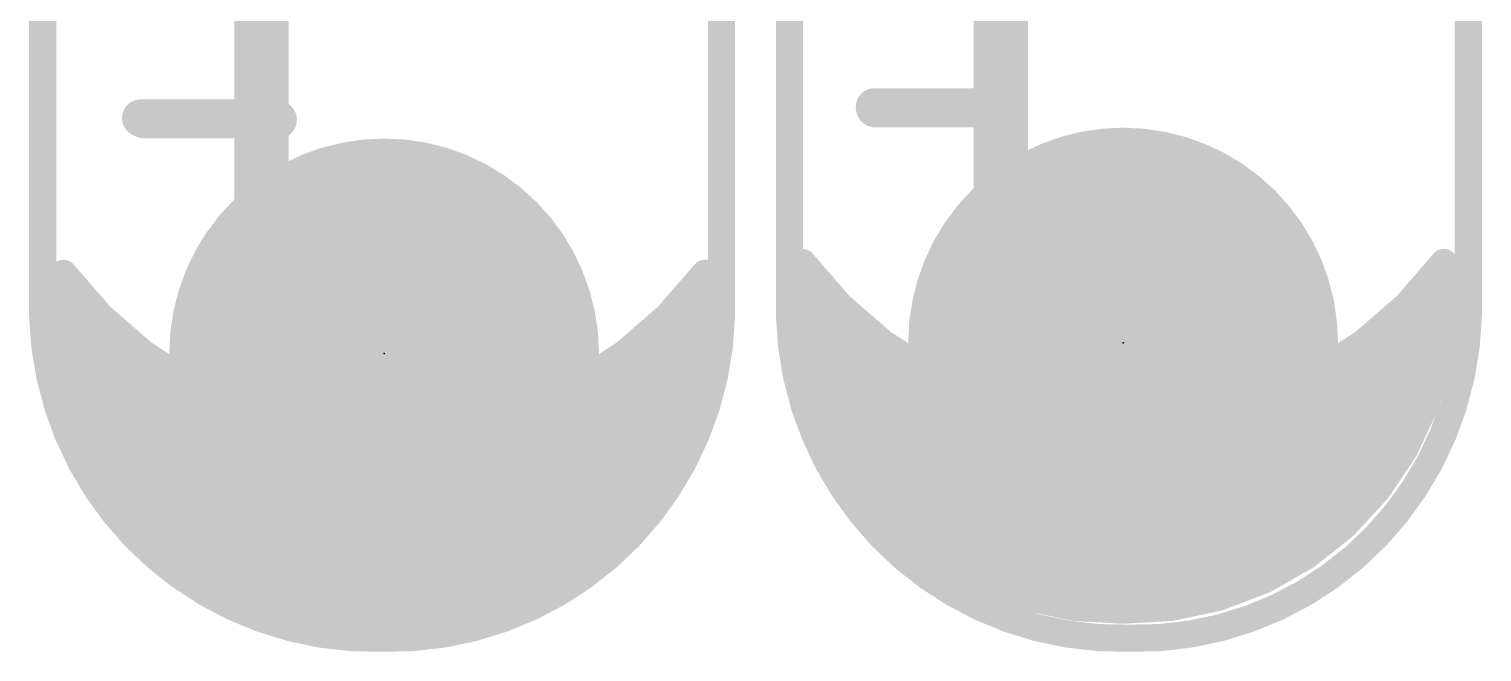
# Model space of a CAD drawing. Extents: x -26 to 81, y -13 to 14.
# Drawn here: x 12.72 to 23.59, y 0.87 to 5.53 of the extents above; entities that cross this region are included whole.
import ezdxf

# ---------------------------------------------------------------- set-up
doc = ezdxf.new("R2010")
doc.units = 0
for name, color, linetype in [('1', 12, 'CONTINUOUS'), ('16', 132, 'CONTINUOUS'), ('17', 110, 'CONTINUOUS'), ('20', 53, 'CONTINUOUS'), ('21', 41, 'CONTINUOUS'), ('22', 40, 'CONTINUOUS'), ('23', 53, 'CONTINUOUS')]:
    doc.layers.add(name, color=color, linetype=linetype)

# ---------------------------------------------------------------- blocks, each defined once
blk = doc.blocks.new('ROUNDP')
at = {"const_width": 0.5}
blk.add_lwpolyline([(0, -0.25, 1), (0, 0.25, 1), (0, -0.25)], format="xyb", dxfattribs=at)

msp = doc.modelspace()

# ---------------------------------------------------------------- linework, layer by layer
at = {"layer": '1'}
for points, const_width in [([(19.9882, 4.1012), (19.9882, 6.1239)], 0.4064), ([(14.456, 4.0225), (14.456, 6.0579)], 0.4064), ([(19.9882, 4.1012), (20.9042, 3.1852)], 0.4064), ([(14.456, 4.0225), (15.3746, 3.1039)], 0.4064), ([(12.9746, 3.7039), (12.9666, 3.341)], 0.2032), ([(13.2549, 3.3809), (12.9746, 3.7039)], 0.2032), ([(17.7746, 3.7039), (17.4943, 3.3809)], 0.2032), ([(17.7826, 3.341), (17.7746, 3.7039)], 0.2032), ([(18.5042, 3.7852), (18.4962, 3.4223)], 0.2032), ([(18.7845, 3.4622), (18.5042, 3.7852)], 0.2032), ([(23.3042, 3.7852), (23.0239, 3.4622)], 0.2032), ([(23.3122, 3.4223), (23.3042, 3.7852)], 0.2032), ([(12.9736, 3.6576), (13.0148, 3.6576)], 0.2032), ([(17.7345, 3.6576), (17.7756, 3.6576)], 0.2032), ([(18.5014, 3.6576), (18.6149, 3.6576)], 0.2032), ([(23.1935, 3.6576), (23.307, 3.6576)], 0.2032), ([(12.9691, 3.4544), (13.1912, 3.4544)], 0.2032), ([(13.5783, 3.1011), (13.2549, 3.3809)], 0.2032), ([(17.4943, 3.3809), (17.171, 3.1011)], 0.2032), ([(17.5581, 3.4544), (17.7801, 3.4544)], 0.2032), ([(18.4962, 3.4223), (18.5438, 3.0625)], 0.2032), ([(18.4969, 3.4544), (18.7935, 3.4544)], 0.2032), ([(19.1079, 3.1824), (18.7845, 3.4622)], 0.2032), ([(23.0239, 3.4622), (22.7005, 3.1824)], 0.2032), ([(23.0149, 3.4544), (23.3115, 3.4544)], 0.2032), ([(23.2646, 3.0625), (23.3122, 3.4223)], 0.2032), ([(12.9666, 3.341), (13.0142, 2.9812)], 0.2032), ([(17.735, 2.9812), (17.7826, 3.341)], 0.2032), ([(12.9785, 3.2512), (13.4049, 3.2512)], 0.2032), ([(17.3444, 3.2512), (17.7707, 3.2512)], 0.2032), ([(18.5189, 3.2512), (19.0284, 3.2512)], 0.2032), ([(19.4677, 2.9514), (19.1079, 3.1824)], 0.2032), ([(22.7005, 3.1824), (22.3407, 2.9514)], 0.2032), ([(22.78, 3.2512), (23.2895, 3.2512)], 0.2032), ([(13.9382, 2.8701), (13.5783, 3.1011)], 0.2032), ([(17.171, 3.1011), (16.8111, 2.8701)], 0.2032), ([(18.5438, 3.0625), (18.6459, 2.7142)], 0.2032), ([(23.1625, 2.7142), (23.2646, 3.0625)], 0.2032), ([(13.0054, 3.048), (13.6611, 3.048)], 0.2032), ([(13.0142, 2.9812), (13.1163, 2.6329)], 0.2032), ([(17.0882, 3.048), (17.7438, 3.048)], 0.2032), ([(17.633, 2.6329), (17.735, 2.9812)], 0.2032), ([(18.5481, 3.048), (19.3173, 3.048)], 0.2032), ([(19.8568, 2.7739), (19.4677, 2.9514)], 0.2032), ([(22.3407, 2.9514), (21.9516, 2.7739)], 0.2032), ([(22.4911, 3.048), (23.2603, 3.048)], 0.2032), ([(13.0542, 2.8448), (13.9937, 2.8448)], 0.2032), ([(14.3272, 2.6927), (13.9382, 2.8701)], 0.2032), ([(16.8111, 2.8701), (16.422, 2.6927)], 0.2032), ([(16.7555, 2.8448), (17.695, 2.8448)], 0.2032), ([(18.6076, 2.8448), (19.7015, 2.8448)], 0.2032), ([(22.1069, 2.8448), (23.2008, 2.8448)], 0.2032), ([(20.2671, 2.6536), (19.8568, 2.7739)], 0.2032), ([(21.9516, 2.7739), (21.5413, 2.6536)], 0.2032), ([(13.1137, 2.6416), (14.5013, 2.6416)], 0.2032), ([(13.1163, 2.6329), (13.2704, 2.3043)], 0.2032), ([(14.7375, 2.5723), (14.3272, 2.6927)], 0.2032), ([(16.422, 2.6927), (16.0117, 2.5723)], 0.2032), ([(16.2479, 2.6416), (17.6355, 2.6416)], 0.2032), ([(17.4789, 2.3043), (17.633, 2.6329)], 0.2032), ([(18.6459, 2.7142), (18.7999, 2.3856)], 0.2032), ([(18.6799, 2.6416), (20.3506, 2.6416)], 0.2032), ([(20.6904, 2.5928), (20.2671, 2.6536)], 0.2032), ([(21.5413, 2.6536), (21.118, 2.5928)], 0.2032), ([(21.4578, 2.6416), (23.1285, 2.6416)], 0.2032), ([(23.0085, 2.3856), (23.1625, 2.7142)], 0.2032), ([(15.1608, 2.5115), (14.7375, 2.5723)], 0.2032), ([(15.5884, 2.5115), (15.1608, 2.5115)], 0.2032), ([(16.0117, 2.5723), (15.5884, 2.5115)], 0.2032), ([(21.118, 2.5928), (20.6904, 2.5928)], 0.2032), ([(13.2075, 2.4384), (17.5418, 2.4384)], 0.2032), ([(18.7752, 2.4384), (23.0332, 2.4384)], 0.2032), ([(13.2704, 2.3043), (13.4729, 2.0031)], 0.2032), ([(17.2764, 2.0031), (17.4789, 2.3043)], 0.2032), ([(18.7999, 2.3856), (19.0025, 2.0844)], 0.2032), ([(22.8059, 2.0844), (23.0085, 2.3856)], 0.2032), ([(13.3168, 2.2352), (17.4324, 2.2352)], 0.2032), ([(18.901, 2.2352), (22.9074, 2.2352)], 0.2032), ([(19.0025, 2.0844), (19.2486, 1.8177)], 0.2032), ([(22.5598, 1.8177), (22.8059, 2.0844)], 0.2032), ([(13.4534, 2.032), (17.2958, 2.032)], 0.2032), ([(13.4729, 2.0031), (13.7191, 1.7364)], 0.2032), ([(17.0302, 1.7364), (17.2764, 2.0031)], 0.2032), ([(19.0508, 2.032), (22.7576, 2.032)], 0.2032), ([(13.6338, 1.8288), (17.1155, 1.8288)], 0.2032), ([(19.2384, 1.8288), (22.57, 1.8288)], 0.2032), ([(19.2486, 1.8177), (19.5327, 1.5917)], 0.2032), ([(22.2757, 1.5917), (22.5598, 1.8177)], 0.2032), ([(13.7191, 1.7364), (14.0031, 1.5105)], 0.2032), ([(16.7461, 1.5105), (17.0302, 1.7364)], 0.2032), ([(13.8584, 1.6256), (16.8909, 1.6256)], 0.2032), ([(19.4901, 1.6256), (22.3183, 1.6256)], 0.2032), ([(19.5327, 1.5917), (19.848, 1.4119)], 0.2032), ([(21.9604, 1.4119), (22.2757, 1.5917)], 0.2032), ([(14.0031, 1.5105), (14.3184, 1.3306)], 0.2032), ([(14.1575, 1.4224), (16.5918, 1.4224)], 0.2032), ([(16.4309, 1.3306), (16.7461, 1.5105)], 0.2032), ([(19.8296, 1.4224), (21.9788, 1.4224)], 0.2032), ([(14.3184, 1.3306), (14.6574, 1.2011)], 0.2032), ([(16.0918, 1.2011), (16.4309, 1.3306)], 0.2032), ([(19.848, 1.4119), (20.187, 1.2824)], 0.2032), ([(21.6214, 1.2824), (21.9604, 1.4119)], 0.2032), ([(14.61, 1.2192), (16.1392, 1.2192)], 0.2032), ([(20.187, 1.2824), (20.5419, 1.2062)], 0.2032), ([(20.4813, 1.2192), (21.3271, 1.2192)], 0.2032), ([(20.5419, 1.2062), (20.9042, 1.1852)], 0.2032), ([(20.9042, 1.1852), (21.2665, 1.2062)], 0.2032), ([(21.2665, 1.2062), (21.6214, 1.2824)], 0.2032), ([(14.6574, 1.2011), (15.0123, 1.1249)], 0.2032), ([(15.0123, 1.1249), (15.3746, 1.1039)], 0.2032), ([(15.3746, 1.1039), (15.737, 1.1249)], 0.2032), ([(15.737, 1.1249), (16.0918, 1.2011)], 0.2032)]:
    msp.add_lwpolyline(points, dxfattribs=dict(at, const_width=const_width))
for points, const_width in [([(20.06, 4.173, 1), (19.9163, 4.0294)], 0.2032), ([(14.5279, 4.0943, 1), (14.3842, 3.9506)], 0.2032), ([(19.8866, 4.1012, 1), (20.0898, 4.1012)], 0.2032), ([(14.3544, 4.0225, 1), (14.5576, 4.0225)], 0.2032), ([(13.0254, 3.7028, 1), (12.9238, 3.705)], 0.1016), ([(13.013, 3.7372, 1), (12.9363, 3.6706)], 0.1016), ([(17.8254, 3.705, 1), (17.7238, 3.7028)], 0.1016), ([(17.813, 3.6706, 1), (17.7363, 3.7372)], 0.1016), ([(18.555, 3.784, 1), (18.4534, 3.7863)], 0.1016), ([(18.5426, 3.8185, 1), (18.4658, 3.7519)], 0.1016), ([(23.355, 3.7863, 1), (23.2534, 3.784)], 0.1016), ([(23.3426, 3.7519, 1), (23.2658, 3.8185)], 0.1016), ([(12.9736, 3.7084, 1), (12.9736, 3.6068)], 0.1016), ([(13.0148, 3.6068, 1), (13.0148, 3.7084)], 0.1016), ([(17.7345, 3.7084, 1), (17.7345, 3.6068)], 0.1016), ([(17.7756, 3.6068, 1), (17.7756, 3.7084)], 0.1016), ([(18.5014, 3.7084, 1), (18.5014, 3.6068)], 0.1016), ([(18.6149, 3.6068, 1), (18.6149, 3.7084)], 0.1016), ([(23.1935, 3.7084, 1), (23.1935, 3.6068)], 0.1016), ([(23.307, 3.6068, 1), (23.307, 3.7084)], 0.1016), ([(12.9691, 3.5052, 1), (12.9691, 3.4036)], 0.1016), ([(13.1912, 3.4036, 1), (13.1912, 3.5052)], 0.1016), ([(13.2882, 3.4194, 1), (13.2217, 3.3425)], 0.1016), ([(17.5276, 3.3425, 1), (17.4611, 3.4194)], 0.1016), ([(17.5581, 3.5052, 1), (17.5581, 3.4036)], 0.1016), ([(17.7801, 3.4036, 1), (17.7801, 3.5052)], 0.1016), ([(18.5466, 3.429, 1), (18.4459, 3.4156)], 0.1016), ([(18.4969, 3.5052, 1), (18.4969, 3.4036)], 0.1016), ([(18.8177, 3.5006, 1), (18.7513, 3.4238)], 0.1016), ([(18.7461, 3.4289, 1), (18.8229, 3.4955)], 0.1016), ([(18.7935, 3.4036, 1), (18.7935, 3.5052)], 0.1016), ([(23.0149, 3.5052, 1), (23.0149, 3.4036)], 0.1016), ([(22.9855, 3.4955, 1), (23.0623, 3.4289)], 0.1016), ([(23.0571, 3.4238, 1), (22.9907, 3.5006)], 0.1016), ([(23.3625, 3.4156, 1), (23.2618, 3.429)], 0.1016), ([(23.3115, 3.4036, 1), (23.3115, 3.5052)], 0.1016), ([(13.017, 3.3477, 1), (12.9163, 3.3344)], 0.1016), ([(12.9159, 3.3421, 1), (13.0174, 3.3399)], 0.1016), ([(13.2166, 3.3476, 1), (13.2933, 3.4142)], 0.1016), ([(17.456, 3.4142, 1), (17.5327, 3.3476)], 0.1016), ([(17.7318, 3.3399, 1), (17.8334, 3.3421)], 0.1016), ([(17.833, 3.3344, 1), (17.7322, 3.3477)], 0.1016), ([(18.4454, 3.4234, 1), (18.547, 3.4212)], 0.1016), ([(23.2614, 3.4212, 1), (23.363, 3.4234)], 0.1016), ([(12.9785, 3.302, 1), (12.9785, 3.2004)], 0.1016), ([(13.4049, 3.2004, 1), (13.4049, 3.302)], 0.1016), ([(15.3028, 3.032, 1), (15.4465, 3.1757)], 0.2032), ([(17.3444, 3.302, 1), (17.3444, 3.2004)], 0.1016), ([(17.7707, 3.2004, 1), (17.7707, 3.302)], 0.1016), ([(18.5189, 3.302, 1), (18.5189, 3.2004)], 0.1016), ([(19.0284, 3.2004, 1), (19.0284, 3.302)], 0.1016), ([(19.1353, 3.2252, 1), (19.0804, 3.1397)], 0.1016), ([(19.0746, 3.144, 1), (19.1411, 3.2208)], 0.1016), ([(20.8324, 3.1133, 1), (20.976, 3.257)], 0.2032), ([(22.6673, 3.2208, 1), (22.7338, 3.144)], 0.1016), ([(22.728, 3.1397, 1), (22.6731, 3.2252)], 0.1016), ([(22.78, 3.302, 1), (22.78, 3.2004)], 0.1016), ([(23.2895, 3.2004, 1), (23.2895, 3.302)], 0.1016), ([(13.6057, 3.1439, 1), (13.5508, 3.0584)], 0.1016), ([(13.5451, 3.0627, 1), (13.6115, 3.1395)], 0.1016), ([(17.1377, 3.1395, 1), (17.2042, 3.0627)], 0.1016), ([(17.1984, 3.0584, 1), (17.1435, 3.1439)], 0.1016), ([(18.5926, 3.0768, 1), (18.4951, 3.0482)], 0.1016), ([(23.3133, 3.0482, 1), (23.2158, 3.0768)], 0.1016), ([(13.0054, 3.0988, 1), (13.0054, 2.9972)], 0.1016), ([(13.063, 2.9955, 1), (12.9655, 2.9669)], 0.1016), ([(13.6611, 2.9972, 1), (13.6611, 3.0988)], 0.1016), ([(17.0882, 3.0988, 1), (17.0882, 2.9972)], 0.1016), ([(17.7838, 2.9669, 1), (17.6863, 2.9955)], 0.1016), ([(17.7438, 2.9972, 1), (17.7438, 3.0988)], 0.1016), ([(18.4935, 3.0558, 1), (18.5942, 3.0691)], 0.1016), ([(18.5481, 3.0988, 1), (18.5481, 2.9972)], 0.1016), ([(19.3173, 2.9972, 1), (19.3173, 3.0988)], 0.1016), ([(19.4888, 2.9976, 1), (19.4467, 2.9052)], 0.1016), ([(19.4403, 2.9087, 1), (19.4952, 2.9942)], 0.1016), ([(22.3132, 2.9942, 1), (22.3681, 2.9087)], 0.1016), ([(22.3617, 2.9052, 1), (22.3196, 2.9976)], 0.1016), ([(22.4911, 3.0988, 1), (22.4911, 2.9972)], 0.1016), ([(23.2142, 3.0691, 1), (23.3149, 3.0558)], 0.1016), ([(23.2603, 2.9972, 1), (23.2603, 3.0988)], 0.1016), ([(12.9639, 2.9745, 1), (13.0646, 2.9879)], 0.1016), ([(13.0542, 2.8956, 1), (13.0542, 2.794)], 0.1016), ([(13.9592, 2.9164, 1), (13.9171, 2.8239)], 0.1016), ([(13.9107, 2.8274, 1), (13.9656, 2.9129)], 0.1016), ([(13.9937, 2.794, 1), (13.9937, 2.8956)], 0.1016), ([(16.7555, 2.8956, 1), (16.7555, 2.794)], 0.1016), ([(16.7836, 2.9129, 1), (16.8385, 2.8274)], 0.1016), ([(16.8322, 2.8239, 1), (16.79, 2.9164)], 0.1016), ([(17.6846, 2.9879, 1), (17.7854, 2.9745)], 0.1016), ([(17.695, 2.794, 1), (17.695, 2.8956)], 0.1016), ([(18.6076, 2.8956, 1), (18.6076, 2.794)], 0.1016), ([(19.7015, 2.794, 1), (19.7015, 2.8956)], 0.1016), ([(22.1069, 2.8956, 1), (22.1069, 2.794)], 0.1016), ([(23.2008, 2.794, 1), (23.2008, 2.8956)], 0.1016), ([(19.8711, 2.8227, 1), (19.8425, 2.7252)], 0.1016), ([(19.8357, 2.7277, 1), (19.8779, 2.8202)], 0.1016), ([(21.9305, 2.8202, 1), (21.9727, 2.7277)], 0.1016), ([(21.9659, 2.7252, 1), (21.9373, 2.8227)], 0.1016), ([(13.1137, 2.6924, 1), (13.1137, 2.5908)], 0.1016), ([(13.1623, 2.6545, 1), (13.0703, 2.6113)], 0.1016), ([(14.3415, 2.7414, 1), (14.3129, 2.6439)], 0.1016), ([(14.3061, 2.6464, 1), (14.3483, 2.7389)], 0.1016), ([(14.5013, 2.5908, 1), (14.5013, 2.6924)], 0.1016), ([(16.2479, 2.6924, 1), (16.2479, 2.5908)], 0.1016), ([(16.401, 2.7389, 1), (16.4431, 2.6464)], 0.1016), ([(16.4363, 2.6439, 1), (16.4077, 2.7414)], 0.1016), ([(17.679, 2.6113, 1), (17.587, 2.6545)], 0.1016), ([(17.6355, 2.5908, 1), (17.6355, 2.6924)], 0.1016), ([(18.6919, 2.7357, 1), (18.5999, 2.6926)], 0.1016), ([(18.5971, 2.6999, 1), (18.6946, 2.7285)], 0.1016), ([(18.6799, 2.6924, 1), (18.6799, 2.5908)], 0.1016), ([(20.2743, 2.7039, 1), (20.2599, 2.6033)], 0.1016), ([(20.2528, 2.6048, 1), (20.2814, 2.7023)], 0.1016), ([(20.3506, 2.5908, 1), (20.3506, 2.6924)], 0.1016), ([(21.4578, 2.6924, 1), (21.4578, 2.5908)], 0.1016), ([(21.527, 2.7023, 1), (21.5556, 2.6048)], 0.1016), ([(21.5485, 2.6033, 1), (21.5341, 2.7039)], 0.1016), ([(23.1138, 2.7285, 1), (23.2113, 2.6999)], 0.1016), ([(23.2085, 2.6926, 1), (23.1165, 2.7357)], 0.1016), ([(23.1285, 2.5908, 1), (23.1285, 2.6924)], 0.1016), ([(13.0675, 2.6186, 1), (13.165, 2.6472)], 0.1016), ([(14.7448, 2.6226, 1), (14.7303, 2.522)], 0.1016), ([(14.7232, 2.5236, 1), (14.7518, 2.6211)], 0.1016), ([(15.1608, 2.5623, 1), (15.1608, 2.4607)], 0.1016), ([(15.1536, 2.4612, 1), (15.168, 2.5618)], 0.1016), ([(15.5812, 2.5618, 1), (15.5957, 2.4612)], 0.1016), ([(15.5884, 2.4607, 1), (15.5884, 2.5623)], 0.1016), ([(15.9974, 2.6211, 1), (16.026, 2.5236)], 0.1016), ([(16.0189, 2.522, 1), (16.0045, 2.6226)], 0.1016), ([(17.5842, 2.6472, 1), (17.6817, 2.6186)], 0.1016), ([(20.6904, 2.6436, 1), (20.6904, 2.542)], 0.1016), ([(20.6832, 2.5425, 1), (20.6976, 2.6431)], 0.1016), ([(21.1108, 2.6431, 1), (21.1252, 2.5425)], 0.1016), ([(21.118, 2.542, 1), (21.118, 2.6436)], 0.1016), ([(13.2075, 2.4892, 1), (13.2075, 2.3876)], 0.1016), ([(17.5418, 2.3876, 1), (17.5418, 2.4892)], 0.1016), ([(18.7752, 2.4892, 1), (18.7752, 2.3876)], 0.1016), ([(23.0332, 2.3876, 1), (23.0332, 2.4892)], 0.1016), ([(13.3125, 2.3326, 1), (13.2282, 2.2759)], 0.1016), ([(17.521, 2.2759, 1), (17.4367, 2.3326)], 0.1016), ([(18.8421, 2.4139, 1), (18.7578, 2.3572)], 0.1016), ([(18.7539, 2.364, 1), (18.8459, 2.4071)], 0.1016), ([(22.9625, 2.4071, 1), (23.0545, 2.364)], 0.1016), ([(23.0506, 2.3572, 1), (22.9663, 2.4139)], 0.1016), ([(13.2244, 2.2827, 1), (13.3164, 2.3258)], 0.1016), ([(13.3168, 2.286, 1), (13.3168, 2.1844)], 0.1016), ([(17.4329, 2.3258, 1), (17.5249, 2.2827)], 0.1016), ([(17.4324, 2.1844, 1), (17.4324, 2.286)], 0.1016), ([(18.901, 2.286, 1), (18.901, 2.1844)], 0.1016), ([(22.9074, 2.1844, 1), (22.9074, 2.286)], 0.1016), ([(19.0398, 2.1188, 1), (18.9651, 2.0499)], 0.1016), ([(22.8433, 2.0499, 1), (22.7686, 2.1188)], 0.1016), ([(13.4534, 2.0828, 1), (13.4534, 1.9812)], 0.1016), ([(13.5102, 2.0375, 1), (13.4356, 1.9686)], 0.1016), ([(13.4307, 1.9747, 1), (13.515, 2.0314)], 0.1016), ([(17.2342, 2.0314, 1), (17.3185, 1.9747)], 0.1016), ([(17.3137, 1.9686, 1), (17.239, 2.0375)], 0.1016), ([(17.2958, 1.9812, 1), (17.2958, 2.0828)], 0.1016), ([(18.9603, 2.056, 1), (19.0446, 2.1127)], 0.1016), ([(19.0508, 2.0828, 1), (19.0508, 1.9812)], 0.1016), ([(22.7638, 2.1127, 1), (22.8481, 2.056)], 0.1016), ([(22.7576, 1.9812, 1), (22.7576, 2.0828)], 0.1016), ([(13.6338, 1.8796, 1), (13.6338, 1.778)], 0.1016), ([(17.1155, 1.778, 1), (17.1155, 1.8796)], 0.1016), ([(19.2384, 1.8796, 1), (19.2384, 1.778)], 0.1016), ([(19.2803, 1.8574, 1), (19.217, 1.7779)], 0.1016), ([(19.2113, 1.7832, 1), (19.286, 1.8521)], 0.1016), ([(22.5224, 1.8521, 1), (22.5971, 1.7832)], 0.1016), ([(22.5914, 1.7779, 1), (22.5281, 1.8574)], 0.1016), ([(22.57, 1.778, 1), (22.57, 1.8796)], 0.1016), ([(13.7507, 1.7761, 1), (13.6874, 1.6966)], 0.1016), ([(13.6817, 1.7019, 1), (13.7564, 1.7708)], 0.1016), ([(16.9929, 1.7708, 1), (17.0675, 1.7019)], 0.1016), ([(17.0618, 1.6966, 1), (16.9986, 1.7761)], 0.1016), ([(13.8584, 1.6764, 1), (13.8584, 1.5748)], 0.1016), ([(16.8909, 1.5748, 1), (16.8909, 1.6764)], 0.1016), ([(19.4901, 1.6764, 1), (19.4901, 1.5748)], 0.1016), ([(19.5579, 1.6359, 1), (19.5075, 1.5476)], 0.1016), ([(19.5011, 1.552, 1), (19.5643, 1.6315)], 0.1016), ([(22.2441, 1.6315, 1), (22.3073, 1.552)], 0.1016), ([(22.3009, 1.5476, 1), (22.2505, 1.6359)], 0.1016), ([(22.3183, 1.5748, 1), (22.3183, 1.6764)], 0.1016), ([(14.0283, 1.5546, 1), (13.9779, 1.4663)], 0.1016), ([(13.9715, 1.4707, 1), (14.0347, 1.5502)], 0.1016), ([(14.1575, 1.4732, 1), (14.1575, 1.3716)], 0.1016), ([(16.5918, 1.3716, 1), (16.5918, 1.4732)], 0.1016), ([(16.7145, 1.5502, 1), (16.7777, 1.4707)], 0.1016), ([(16.7713, 1.4663, 1), (16.721, 1.5546)], 0.1016), ([(19.8296, 1.4732, 1), (19.8296, 1.3716)], 0.1016), ([(21.9788, 1.3716, 1), (21.9788, 1.4732)], 0.1016), ([(14.3365, 1.3781, 1), (14.3002, 1.2832)], 0.1016), ([(14.2932, 1.2865, 1), (14.3435, 1.3747)], 0.1016), ([(16.4057, 1.3747, 1), (16.456, 1.2865)], 0.1016), ([(16.449, 1.2832, 1), (16.4127, 1.3781)], 0.1016), ([(19.8661, 1.4594, 1), (19.8298, 1.3644)], 0.1016), ([(19.8228, 1.3678, 1), (19.8731, 1.456)], 0.1016), ([(21.9353, 1.456, 1), (21.9856, 1.3678)], 0.1016), ([(21.9786, 1.3644, 1), (21.9423, 1.4594)], 0.1016), ([(14.61, 1.27, 1), (14.61, 1.1684)], 0.1016), ([(16.1392, 1.1684, 1), (16.1392, 1.27)], 0.1016), ([(20.1977, 1.332, 1), (20.1763, 1.2327)], 0.1016), ([(20.1689, 1.2349, 1), (20.2051, 1.3298)], 0.1016), ([(20.4813, 1.27, 1), (20.4813, 1.1684)], 0.1016), ([(20.5448, 1.2569, 1), (20.5389, 1.1555)], 0.1016), ([(20.5312, 1.1565, 1), (20.5525, 1.2559)], 0.1016), ([(21.2559, 1.2559, 1), (21.2772, 1.1565)], 0.1016), ([(21.2695, 1.1555, 1), (21.2636, 1.2569)], 0.1016), ([(21.3271, 1.1684, 1), (21.3271, 1.27)], 0.1016), ([(21.6033, 1.3298, 1), (21.6395, 1.2349)], 0.1016), ([(21.6321, 1.2327, 1), (21.6107, 1.332)], 0.1016), ([(14.6681, 1.2508, 1), (14.6468, 1.1514)], 0.1016), ([(14.6393, 1.1536, 1), (14.6756, 1.2485)], 0.1016), ([(15.0152, 1.1756, 1), (15.0093, 1.0742)], 0.1016), ([(15.0016, 1.0752, 1), (15.0229, 1.1746)], 0.1016), ([(15.3717, 1.1546, 1), (15.3776, 1.0532)], 0.1016), ([(15.3717, 1.0532, 1), (15.3776, 1.1546)], 0.1016), ([(15.7263, 1.1746, 1), (15.7476, 1.0752)], 0.1016), ([(15.7399, 1.0742, 1), (15.734, 1.1756)], 0.1016), ([(16.0737, 1.2485, 1), (16.11, 1.1536)], 0.1016), ([(16.1025, 1.1514, 1), (16.0812, 1.2508)], 0.1016), ([(20.9013, 1.2359, 1), (20.9071, 1.1344)], 0.1016), ([(20.9013, 1.1344, 1), (20.9071, 1.2359)], 0.1016)]:
    msp.add_lwpolyline(points, format="xyb", dxfattribs=dict(at, const_width=const_width))
at = {"layer": '16', "const_width": 0.2032}
for points in [[(12.9666, 3.341), (12.9746, 3.7039)], [(12.9746, 3.7039), (13.2549, 3.3809)], [(17.4943, 3.3809), (17.7746, 3.7039)], [(17.7746, 3.7039), (17.7826, 3.341)], [(18.4962, 3.4223), (18.5042, 3.7852)], [(18.5042, 3.7852), (18.7845, 3.4622)], [(23.0239, 3.4622), (23.3042, 3.7852)], [(23.3042, 3.7852), (23.3122, 3.4223)], [(12.9736, 3.6576), (13.0148, 3.6576)], [(17.7345, 3.6576), (17.7756, 3.6576)], [(18.5014, 3.6576), (18.6149, 3.6576)], [(23.1935, 3.6576), (23.307, 3.6576)], [(12.9691, 3.4544), (13.1912, 3.4544)], [(13.2549, 3.3809), (13.5783, 3.1011)], [(17.171, 3.1011), (17.4943, 3.3809)], [(17.5581, 3.4544), (17.7801, 3.4544)], [(18.5438, 3.0625), (18.4962, 3.4223)], [(18.4969, 3.4544), (18.7935, 3.4544)], [(18.7845, 3.4622), (19.1079, 3.1824)], [(22.7005, 3.1824), (23.0239, 3.4622)], [(23.0149, 3.4544), (23.3115, 3.4544)], [(23.3122, 3.4223), (23.2646, 3.0625)], [(13.0142, 2.9812), (12.9666, 3.341)], [(17.7826, 3.341), (17.735, 2.9812)], [(12.9785, 3.2512), (13.4049, 3.2512)], [(17.3444, 3.2512), (17.7707, 3.2512)], [(18.5189, 3.2512), (19.0284, 3.2512)], [(19.1079, 3.1824), (19.4677, 2.9514)], [(22.3407, 2.9514), (22.7005, 3.1824)], [(22.78, 3.2512), (23.2895, 3.2512)], [(13.5783, 3.1011), (13.9382, 2.8701)], [(16.8111, 2.8701), (17.171, 3.1011)], [(18.6459, 2.7142), (18.5438, 3.0625)], [(23.2646, 3.0625), (23.1625, 2.7142)], [(13.0054, 3.048), (13.6611, 3.048)], [(13.1163, 2.6329), (13.0142, 2.9812)], [(17.0882, 3.048), (17.7438, 3.048)], [(17.735, 2.9812), (17.633, 2.6329)], [(18.5481, 3.048), (19.3173, 3.048)], [(19.4677, 2.9514), (19.8568, 2.7739)], [(21.9516, 2.7739), (22.3407, 2.9514)], [(22.4911, 3.048), (23.2603, 3.048)], [(13.0542, 2.8448), (13.9937, 2.8448)], [(13.9382, 2.8701), (14.3272, 2.6927)], [(16.422, 2.6927), (16.8111, 2.8701)], [(16.7555, 2.8448), (17.695, 2.8448)], [(18.6076, 2.8448), (19.7015, 2.8448)], [(22.1069, 2.8448), (23.2008, 2.8448)], [(19.8568, 2.7739), (20.2671, 2.6536)], [(21.5413, 2.6536), (21.9516, 2.7739)], [(13.1137, 2.6416), (14.5013, 2.6416)], [(13.2704, 2.3043), (13.1163, 2.6329)], [(14.3272, 2.6927), (14.7375, 2.5723)], [(16.0117, 2.5723), (16.422, 2.6927)], [(16.2479, 2.6416), (17.6355, 2.6416)], [(17.633, 2.6329), (17.4789, 2.3043)], [(18.7999, 2.3856), (18.6459, 2.7142)], [(18.6799, 2.6416), (20.3506, 2.6416)], [(20.2671, 2.6536), (20.6904, 2.5928)], [(21.118, 2.5928), (21.5413, 2.6536)], [(21.4578, 2.6416), (23.1285, 2.6416)], [(23.1625, 2.7142), (23.0085, 2.3856)], [(14.7375, 2.5723), (15.1608, 2.5115)], [(15.1608, 2.5115), (15.5884, 2.5115)], [(15.5884, 2.5115), (16.0117, 2.5723)], [(20.6904, 2.5928), (21.118, 2.5928)], [(13.2075, 2.4384), (17.5418, 2.4384)], [(18.7752, 2.4384), (23.0332, 2.4384)], [(13.4729, 2.0031), (13.2704, 2.3043)], [(17.4789, 2.3043), (17.2764, 2.0031)], [(19.0025, 2.0844), (18.7999, 2.3856)], [(23.0085, 2.3856), (22.8059, 2.0844)], [(13.3168, 2.2352), (17.4324, 2.2352)], [(18.901, 2.2352), (22.9074, 2.2352)], [(19.2486, 1.8177), (19.0025, 2.0844)], [(22.8059, 2.0844), (22.5598, 1.8177)], [(13.4534, 2.032), (17.2958, 2.032)], [(13.7191, 1.7364), (13.4729, 2.0031)], [(17.2764, 2.0031), (17.0302, 1.7364)], [(19.0508, 2.032), (22.7576, 2.032)], [(13.6338, 1.8288), (17.1155, 1.8288)], [(19.2384, 1.8288), (22.57, 1.8288)], [(19.5327, 1.5917), (19.2486, 1.8177)], [(22.5598, 1.8177), (22.2757, 1.5917)], [(14.0031, 1.5105), (13.7191, 1.7364)], [(17.0302, 1.7364), (16.7461, 1.5105)], [(13.8584, 1.6256), (16.8909, 1.6256)], [(19.4901, 1.6256), (22.3183, 1.6256)], [(19.848, 1.4119), (19.5327, 1.5917)], [(22.2757, 1.5917), (21.9604, 1.4119)], [(14.3184, 1.3306), (14.0031, 1.5105)], [(14.1575, 1.4224), (16.5918, 1.4224)], [(16.7461, 1.5105), (16.4309, 1.3306)], [(19.8296, 1.4224), (21.9789, 1.4224)], [(14.6574, 1.2011), (14.3184, 1.3306)], [(16.4309, 1.3306), (16.0918, 1.2011)], [(20.187, 1.2824), (19.848, 1.4119)], [(21.9604, 1.4119), (21.6214, 1.2824)], [(14.61, 1.2192), (16.1392, 1.2192)], [(20.5419, 1.2062), (20.187, 1.2824)], [(20.4813, 1.2192), (21.3271, 1.2192)], [(20.9042, 1.1852), (20.5419, 1.2062)], [(21.2665, 1.2062), (20.9042, 1.1852)], [(21.6214, 1.2824), (21.2665, 1.2062)], [(15.0123, 1.1249), (14.6574, 1.2011)], [(15.3746, 1.1039), (15.0123, 1.1249)], [(15.737, 1.1249), (15.3746, 1.1039)], [(16.0918, 1.2011), (15.737, 1.1249)]]:
    msp.add_lwpolyline(points, dxfattribs=at)
at = {"layer": '16', "const_width": 0.1016}
for points in [[(13.0254, 3.7028, 1), (12.9238, 3.705)], [(13.013, 3.7372, 1), (12.9363, 3.6706)], [(17.8254, 3.705, 1), (17.7238, 3.7028)], [(17.813, 3.6706, 1), (17.7363, 3.7372)], [(18.555, 3.784, 1), (18.4534, 3.7863)], [(18.5426, 3.8185, 1), (18.4658, 3.7519)], [(23.355, 3.7863, 1), (23.2534, 3.784)], [(23.3426, 3.7519, 1), (23.2658, 3.8185)], [(12.9736, 3.7084, 1), (12.9736, 3.6068)], [(13.0148, 3.6068, 1), (13.0148, 3.7084)], [(17.7345, 3.7084, 1), (17.7345, 3.6068)], [(17.7756, 3.6068, 1), (17.7756, 3.7084)], [(18.5014, 3.7084, 1), (18.5014, 3.6068)], [(18.6149, 3.6068, 1), (18.6149, 3.7084)], [(23.1935, 3.7084, 1), (23.1935, 3.6068)], [(23.307, 3.6068, 1), (23.307, 3.7084)], [(12.9691, 3.5052, 1), (12.9691, 3.4036)], [(13.1912, 3.4036, 1), (13.1912, 3.5052)], [(13.2882, 3.4194, 1), (13.2217, 3.3425)], [(17.5276, 3.3425, 1), (17.4611, 3.4194)], [(17.5581, 3.5052, 1), (17.5581, 3.4036)], [(17.7801, 3.4036, 1), (17.7801, 3.5052)], [(18.5466, 3.429, 1), (18.4459, 3.4156)], [(18.4969, 3.5052, 1), (18.4969, 3.4036)], [(18.8177, 3.5006, 1), (18.7513, 3.4238)], [(18.7461, 3.4289, 1), (18.8229, 3.4955)], [(18.7935, 3.4036, 1), (18.7935, 3.5052)], [(23.0149, 3.5052, 1), (23.0149, 3.4036)], [(22.9855, 3.4955, 1), (23.0623, 3.4289)], [(23.0571, 3.4238, 1), (22.9907, 3.5006)], [(23.3625, 3.4156, 1), (23.2618, 3.429)], [(23.3115, 3.4036, 1), (23.3115, 3.5052)], [(13.017, 3.3477, 1), (12.9163, 3.3344)], [(12.9159, 3.3421, 1), (13.0174, 3.3399)], [(13.2166, 3.3476, 1), (13.2933, 3.4142)], [(17.456, 3.4142, 1), (17.5327, 3.3476)], [(17.7318, 3.3399, 1), (17.8334, 3.3421)], [(17.833, 3.3344, 1), (17.7322, 3.3477)], [(18.4454, 3.4234, 1), (18.547, 3.4212)], [(23.2614, 3.4212, 1), (23.363, 3.4234)], [(12.9785, 3.302, 1), (12.9785, 3.2004)], [(13.4049, 3.2004, 1), (13.4049, 3.302)], [(17.3444, 3.302, 1), (17.3444, 3.2004)], [(17.7707, 3.2004, 1), (17.7707, 3.302)], [(18.5189, 3.302, 1), (18.5189, 3.2004)], [(19.0284, 3.2004, 1), (19.0284, 3.302)], [(19.1353, 3.2252, 1), (19.0804, 3.1397)], [(19.0746, 3.144, 1), (19.1411, 3.2208)], [(22.6673, 3.2208, 1), (22.7338, 3.144)], [(22.728, 3.1397, 1), (22.6731, 3.2252)], [(22.78, 3.302, 1), (22.78, 3.2004)], [(23.2895, 3.2004, 1), (23.2895, 3.302)], [(13.6057, 3.1439, 1), (13.5508, 3.0584)], [(13.5451, 3.0627, 1), (13.6115, 3.1395)], [(17.1377, 3.1395, 1), (17.2042, 3.0627)], [(17.1984, 3.0584, 1), (17.1435, 3.1439)], [(18.5926, 3.0768, 1), (18.4951, 3.0482)], [(23.3133, 3.0482, 1), (23.2158, 3.0768)], [(13.0054, 3.0988, 1), (13.0054, 2.9972)], [(13.063, 2.9955, 1), (12.9655, 2.9669)], [(13.6611, 2.9972, 1), (13.6611, 3.0988)], [(17.0882, 3.0988, 1), (17.0882, 2.9972)], [(17.7838, 2.9669, 1), (17.6863, 2.9955)], [(17.7438, 2.9972, 1), (17.7438, 3.0988)], [(18.4935, 3.0558, 1), (18.5942, 3.0691)], [(18.5481, 3.0988, 1), (18.5481, 2.9972)], [(19.3173, 2.9972, 1), (19.3173, 3.0988)], [(19.4888, 2.9976, 1), (19.4467, 2.9052)], [(19.4403, 2.9087, 1), (19.4952, 2.9942)], [(22.3132, 2.9942, 1), (22.3681, 2.9087)], [(22.3617, 2.9052, 1), (22.3196, 2.9976)], [(22.4911, 3.0988, 1), (22.4911, 2.9972)], [(23.2142, 3.0691, 1), (23.3149, 3.0558)], [(23.2603, 2.9972, 1), (23.2603, 3.0988)], [(12.9639, 2.9745, 1), (13.0646, 2.9879)], [(13.0542, 2.8956, 1), (13.0542, 2.794)], [(13.9592, 2.9164, 1), (13.9171, 2.8239)], [(13.9107, 2.8274, 1), (13.9656, 2.9129)], [(13.9937, 2.794, 1), (13.9937, 2.8956)], [(16.7555, 2.8956, 1), (16.7555, 2.794)], [(16.7836, 2.9129, 1), (16.8385, 2.8274)], [(16.8322, 2.8239, 1), (16.79, 2.9164)], [(17.6846, 2.9879, 1), (17.7854, 2.9745)], [(17.695, 2.794, 1), (17.695, 2.8956)], [(18.6076, 2.8956, 1), (18.6076, 2.794)], [(19.7015, 2.794, 1), (19.7015, 2.8956)], [(22.1069, 2.8956, 1), (22.1069, 2.794)], [(23.2008, 2.794, 1), (23.2008, 2.8956)], [(19.8711, 2.8227, 1), (19.8425, 2.7252)], [(19.8357, 2.7277, 1), (19.8779, 2.8202)], [(21.9305, 2.8202, 1), (21.9727, 2.7277)], [(21.9659, 2.7252, 1), (21.9373, 2.8227)], [(13.1137, 2.6924, 1), (13.1137, 2.5908)], [(13.1623, 2.6545, 1), (13.0703, 2.6113)], [(14.3415, 2.7414, 1), (14.3129, 2.6439)], [(14.3061, 2.6464, 1), (14.3483, 2.7389)], [(14.5013, 2.5908, 1), (14.5013, 2.6924)], [(16.2479, 2.6924, 1), (16.2479, 2.5908)], [(16.401, 2.7389, 1), (16.4431, 2.6464)], [(16.4363, 2.6439, 1), (16.4077, 2.7414)], [(17.679, 2.6113, 1), (17.587, 2.6545)], [(17.6355, 2.5908, 1), (17.6355, 2.6924)], [(18.6919, 2.7357, 1), (18.5999, 2.6926)], [(18.5971, 2.6999, 1), (18.6946, 2.7285)], [(18.6799, 2.6924, 1), (18.6799, 2.5908)], [(20.2743, 2.7039, 1), (20.2599, 2.6033)], [(20.2528, 2.6048, 1), (20.2814, 2.7023)], [(20.3506, 2.5908, 1), (20.3506, 2.6924)], [(21.4578, 2.6924, 1), (21.4578, 2.5908)], [(21.527, 2.7023, 1), (21.5556, 2.6048)], [(21.5485, 2.6033, 1), (21.5341, 2.7039)], [(23.1138, 2.7285, 1), (23.2113, 2.6999)], [(23.2085, 2.6926, 1), (23.1165, 2.7357)], [(23.1285, 2.5908, 1), (23.1285, 2.6924)], [(13.0675, 2.6186, 1), (13.165, 2.6472)], [(14.7448, 2.6226, 1), (14.7303, 2.522)], [(14.7232, 2.5236, 1), (14.7518, 2.6211)], [(15.1608, 2.5623, 1), (15.1608, 2.4607)], [(15.1536, 2.4612, 1), (15.168, 2.5618)], [(15.5812, 2.5618, 1), (15.5957, 2.4612)], [(15.5884, 2.4607, 1), (15.5884, 2.5623)], [(15.9974, 2.6211, 1), (16.026, 2.5236)], [(16.0189, 2.522, 1), (16.0045, 2.6226)], [(17.5842, 2.6472, 1), (17.6817, 2.6186)], [(20.6904, 2.6436, 1), (20.6904, 2.542)], [(20.6832, 2.5425, 1), (20.6976, 2.6431)], [(21.1108, 2.6431, 1), (21.1252, 2.5425)], [(21.118, 2.542, 1), (21.118, 2.6436)], [(13.2075, 2.4892, 1), (13.2075, 2.3876)], [(17.5418, 2.3876, 1), (17.5418, 2.4892)], [(18.7752, 2.4892, 1), (18.7752, 2.3876)], [(23.0332, 2.3876, 1), (23.0332, 2.4892)], [(13.3125, 2.3326, 1), (13.2282, 2.2759)], [(17.521, 2.2759, 1), (17.4367, 2.3326)], [(18.8421, 2.4139, 1), (18.7578, 2.3572)], [(18.7539, 2.364, 1), (18.8459, 2.4071)], [(22.9625, 2.4071, 1), (23.0545, 2.364)], [(23.0506, 2.3572, 1), (22.9663, 2.4139)], [(13.2244, 2.2827, 1), (13.3164, 2.3258)], [(13.3168, 2.286, 1), (13.3168, 2.1844)], [(17.4329, 2.3258, 1), (17.5249, 2.2827)], [(17.4324, 2.1844, 1), (17.4324, 2.286)], [(18.901, 2.286, 1), (18.901, 2.1844)], [(22.9074, 2.1844, 1), (22.9074, 2.286)], [(19.0398, 2.1188, 1), (18.9651, 2.0499)], [(22.8433, 2.0499, 1), (22.7686, 2.1188)], [(13.4534, 2.0828, 1), (13.4534, 1.9812)], [(13.5102, 2.0375, 1), (13.4356, 1.9686)], [(13.4307, 1.9747, 1), (13.515, 2.0314)], [(17.2342, 2.0314, 1), (17.3185, 1.9747)], [(17.3137, 1.9686, 1), (17.239, 2.0375)], [(17.2958, 1.9812, 1), (17.2958, 2.0828)], [(18.9603, 2.056, 1), (19.0446, 2.1127)], [(19.0508, 2.0828, 1), (19.0508, 1.9812)], [(22.7638, 2.1127, 1), (22.8481, 2.056)], [(22.7576, 1.9812, 1), (22.7576, 2.0828)], [(13.6338, 1.8796, 1), (13.6338, 1.778)], [(17.1155, 1.778, 1), (17.1155, 1.8796)], [(19.2384, 1.8796, 1), (19.2384, 1.778)], [(19.2803, 1.8574, 1), (19.217, 1.7779)], [(19.2113, 1.7832, 1), (19.286, 1.8521)], [(22.5224, 1.8521, 1), (22.5971, 1.7832)], [(22.5914, 1.7779, 1), (22.5281, 1.8574)], [(22.57, 1.778, 1), (22.57, 1.8796)], [(13.7507, 1.7761, 1), (13.6874, 1.6966)], [(13.6817, 1.7019, 1), (13.7564, 1.7708)], [(16.9929, 1.7708, 1), (17.0675, 1.7019)], [(17.0618, 1.6966, 1), (16.9986, 1.7761)], [(13.8584, 1.6764, 1), (13.8584, 1.5748)], [(16.8909, 1.5748, 1), (16.8909, 1.6764)], [(19.4901, 1.6764, 1), (19.4901, 1.5748)], [(19.5579, 1.6359, 1), (19.5075, 1.5476)], [(19.5011, 1.552, 1), (19.5643, 1.6315)], [(22.2441, 1.6315, 1), (22.3073, 1.552)], [(22.3009, 1.5476, 1), (22.2505, 1.6359)], [(22.3183, 1.5748, 1), (22.3183, 1.6764)], [(14.0283, 1.5546, 1), (13.9779, 1.4663)], [(13.9715, 1.4707, 1), (14.0347, 1.5502)], [(14.1575, 1.4732, 1), (14.1575, 1.3716)], [(16.5918, 1.3716, 1), (16.5918, 1.4732)], [(16.7145, 1.5502, 1), (16.7777, 1.4707)], [(16.7713, 1.4663, 1), (16.721, 1.5546)], [(19.8296, 1.4732, 1), (19.8296, 1.3716)], [(21.9789, 1.3716, 1), (21.9789, 1.4732)], [(14.3365, 1.3781, 1), (14.3002, 1.2832)], [(14.2932, 1.2865, 1), (14.3435, 1.3747)], [(16.4057, 1.3747, 1), (16.456, 1.2865)], [(16.449, 1.2832, 1), (16.4127, 1.3781)], [(19.8661, 1.4594, 1), (19.8298, 1.3644)], [(19.8228, 1.3678, 1), (19.8731, 1.456)], [(21.9353, 1.456, 1), (21.9856, 1.3678)], [(21.9786, 1.3644, 1), (21.9423, 1.4594)], [(14.61, 1.27, 1), (14.61, 1.1684)], [(16.1392, 1.1684, 1), (16.1392, 1.27)], [(20.1977, 1.332, 1), (20.1763, 1.2327)], [(20.1689, 1.2349, 1), (20.2051, 1.3298)], [(20.4813, 1.27, 1), (20.4813, 1.1684)], [(20.5448, 1.2569, 1), (20.5389, 1.1555)], [(20.5312, 1.1565, 1), (20.5525, 1.2559)], [(21.2559, 1.2559, 1), (21.2772, 1.1565)], [(21.2695, 1.1555, 1), (21.2636, 1.2569)], [(21.3271, 1.1684, 1), (21.3271, 1.27)], [(21.6033, 1.3298, 1), (21.6395, 1.2349)], [(21.6321, 1.2327, 1), (21.6107, 1.332)], [(14.6681, 1.2508, 1), (14.6468, 1.1514)], [(14.6393, 1.1536, 1), (14.6756, 1.2485)], [(15.0152, 1.1756, 1), (15.0093, 1.0742)], [(15.0016, 1.0752, 1), (15.0229, 1.1746)], [(15.3717, 1.1546, 1), (15.3776, 1.0532)], [(15.3717, 1.0532, 1), (15.3776, 1.1546)], [(15.7263, 1.1746, 1), (15.7476, 1.0752)], [(15.7399, 1.0742, 1), (15.734, 1.1756)], [(16.0737, 1.2485, 1), (16.11, 1.1536)], [(16.1025, 1.1514, 1), (16.0812, 1.2508)], [(20.9013, 1.2359, 1), (20.9071, 1.1344)], [(20.9013, 1.1344, 1), (20.9071, 1.2359)]]:
    msp.add_lwpolyline(points, format="xyb", dxfattribs=at)
at = {"layer": '20', "const_width": 0.2032}
for points in [[(12.8194, 3.3884), (12.8194, 11.2624)], [(17.8994, 11.2624), (17.8994, 3.3884)], [(18.4074, 3.3884), (18.4074, 11.2624)], [(23.4874, 11.2624), (23.4874, 3.3884)]]:
    msp.add_lwpolyline(points, dxfattribs=at)
at = {"layer": '20'}
for points, const_width in [([(12.8194, 3.3884, 0.4143), (15.3594, 0.9754)], 0.2032), ([(12.8702, 3.3897, 1), (12.7686, 3.3871)], 0.1016), ([(15.3594, 0.9754, 0.4143), (17.8994, 3.3884)], 0.2032), ([(17.9502, 3.3871, 1), (17.8486, 3.3897)], 0.1016), ([(18.4074, 3.3884, 0.4143), (20.9474, 0.9754)], 0.2032), ([(18.4582, 3.3897, 1), (18.3566, 3.3871)], 0.1016), ([(20.9474, 0.9754, 0.4143), (23.4874, 3.3884)], 0.2032), ([(23.5382, 3.3871, 1), (23.4366, 3.3897)], 0.1016), ([(12.7686, 3.3884, 1), (12.8702, 3.3884)], 0.1016), ([(17.8486, 3.3884, 1), (17.9502, 3.3884)], 0.1016), ([(18.3566, 3.3884, 1), (18.4582, 3.3884)], 0.1016), ([(23.4366, 3.3884, 1), (23.5382, 3.3884)], 0.1016), ([(15.3607, 1.0261, 1), (15.3581, 0.9246)], 0.1016), ([(15.3607, 0.9246, 1), (15.3581, 1.0261)], 0.1016), ([(20.9487, 1.0261, 1), (20.9461, 0.9246)], 0.1016), ([(20.9487, 0.9246, 1), (20.9461, 1.0261)], 0.1016)]:
    msp.add_lwpolyline(points, format="xyb", dxfattribs=dict(at, const_width=const_width))
at = {"layer": '21', "const_width": 0.2794}
for points in [[(19.0435, 4.9486), (20.0434, 4.9486)], [(13.5825, 4.852), (14.5824, 4.852)]]:
    msp.add_lwpolyline(points, dxfattribs=at)
at = {"layer": '21', "const_width": 0.1397}
for points in [[(19.0435, 5.0184, 1), (19.0435, 4.8787)], [(20.0434, 4.8787, 1), (20.0434, 5.0184)], [(13.5825, 4.9219, 1), (13.5825, 4.7822)], [(14.5824, 4.7822, 1), (14.5824, 4.9219)]]:
    msp.add_lwpolyline(points, format="xyb", dxfattribs=at)
at = {"layer": '22', "const_width": 0.2794}
for points in [[(14.5531, 4.8647), (13.5531, 4.8647)], [(20.0471, 4.9359), (19.0472, 4.9359)]]:
    msp.add_lwpolyline(points, dxfattribs=at)
at = {"layer": '22', "const_width": 0.1397}
for points in [[(13.5531, 4.9346, 1), (13.5531, 4.7949)], [(14.5531, 4.7949, 1), (14.5531, 4.9346)], [(19.0472, 5.0057, 1), (19.0472, 4.866)], [(20.0471, 4.866, 1), (20.0471, 5.0057)]]:
    msp.add_lwpolyline(points, format="xyb", dxfattribs=at)
at = {"layer": '23'}
for p in [(20.9042, 3.1852), (15.3746, 3.1039)]:
    msp.add_point(p, dxfattribs=at)

# ---------------------------------------------------------------- block references
at = {"layer": '17', "xscale": 3.216, "yscale": 3.216, "rotation": 90}
for p in [(20.9042, 3.1852), (20.9042, 3.1852), (15.3746, 3.1039), (15.3746, 3.1039)]:
    msp.add_blockref('ROUNDP', p, dxfattribs=at)

doc.saveas('drawing.dxf')
